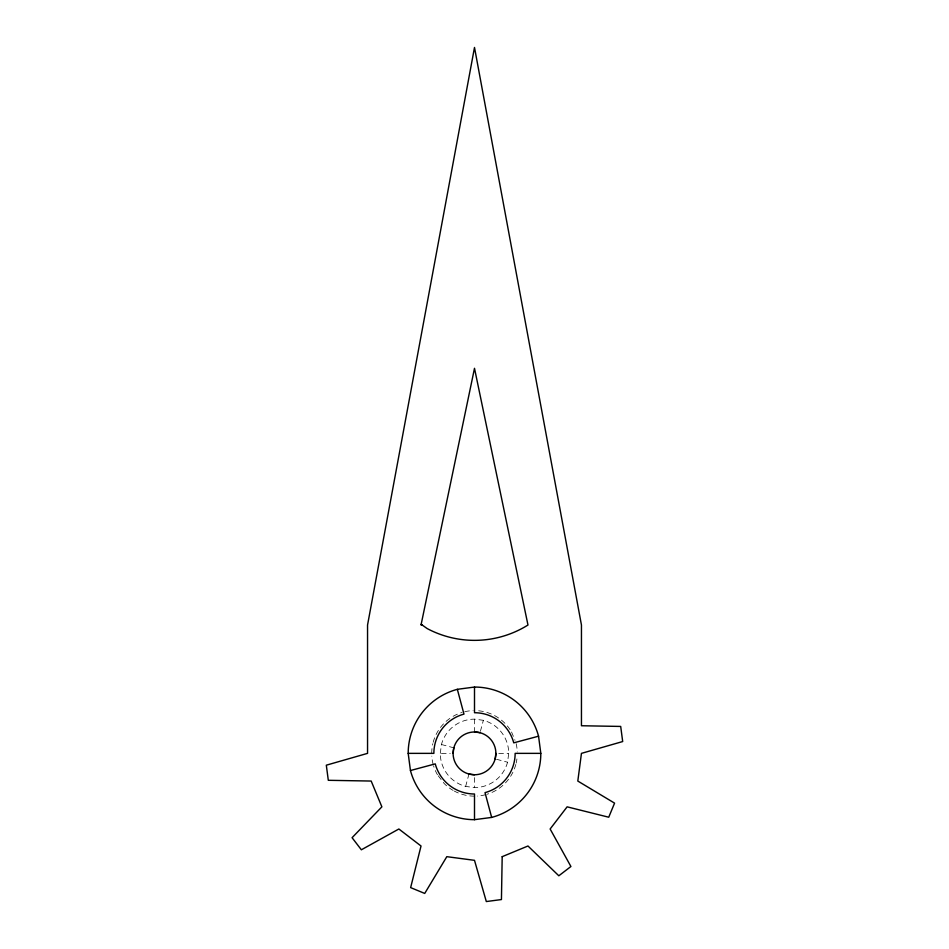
<?xml version="1.0" encoding="UTF-8"?>
<svg xmlns="http://www.w3.org/2000/svg" width="949" height="949" viewBox="0 0 949 949"><rect width="100%" height="100%" fill="white"/><g stroke="black" fill="none" stroke-linecap="round" stroke-linejoin="round"><path stroke-width="0.71" stroke-dasharray="4.75 3.56" d="M440.277 753.364L441.439 744.502A34.223 34.223 0 0 1 474.5 719.14L483.361 720.303A34.223 34.223 0 0 1 508.723 753.364L507.561 762.225A34.223 34.223 0 0 1 474.5 787.587L465.639 786.424A34.223 34.223 0 0 1 440.277 753.364L450.253 753.364M465.639 786.424L468.96 774.028M480.408 731.323L483.361 720.303M498.747 753.364L508.723 753.364M441.439 744.502L453.836 747.836M496.541 759.271L507.561 762.225M438.248 775.796L444.251 783.613A42.788 42.788 0 0 0 453.112 790.422M511.547 731.976L515.01 740.327M474.5 719.14L474.5 731.976M474.5 777.611L474.5 787.587M516.92 758.951A42.788 42.788 0 0 1 516.161 763.091M515.829 764.443A42.788 42.788 0 0 1 486.908 794.313M485.568 794.693A42.788 42.788 0 0 1 477.288 796.057M474.5 796.152A42.788 42.788 0 0 1 454.322 791.098M437.453 774.764A42.788 42.788 0 0 1 433.551 765.772M433.171 764.443A42.788 42.788 0 0 1 431.807 756.151M431.712 753.364A42.788 42.788 0 0 1 432.839 743.636M433.171 742.296A42.788 42.788 0 0 1 451.914 717.029M453.112 716.317A42.788 42.788 0 0 1 462.092 712.426M464.773 711.703A42.788 42.788 0 0 1 473.112 710.611M478.687 710.789A42.788 42.788 0 0 1 510.835 730.777M516.161 743.636A42.788 42.788 0 0 1 517.264 751.976"/><path stroke-width="1.42" d="M453.112 753.364L453.836 747.836M495.164 758.903L495.888 753.364A21.388 21.388 0 0 0 463.8 734.846A21.388 21.388 0 0 0 463.8 771.893A21.388 21.388 0 0 0 495.888 753.364M410.442 770.529L435.247 763.886A40.641 40.641 0 0 0 474.5 794.005L474.5 819.675L491.665 817.421A66.311 66.311 0 0 0 540.811 753.364L538.558 736.199A66.311 66.311 0 0 0 474.5 687.052L457.335 689.318A66.311 66.311 0 0 0 408.189 753.364L410.442 770.529A66.311 66.311 0 0 0 474.5 819.675M538.558 736.199L513.753 742.842A40.641 40.641 0 0 0 474.5 712.723L474.5 687.052M422.186 625.023L421.024 625.023L474.5 368.319L527.976 625.023A100.902 100.902 0 0 1 427.133 628.546L421.178 624.3M408.189 753.364L433.859 753.364A40.641 40.641 0 0 1 463.978 714.111L457.335 689.318M540.811 753.364L515.141 753.364A40.641 40.641 0 0 1 485.022 792.629L491.665 817.421M474.5 731.976L480.04 732.699M468.96 774.028L474.5 774.764M502.187 856.674L501.44 899.557L486.315 901.55L474.5 860.328L446.813 856.674L424.725 893.436L410.644 887.612L421.024 845.998L398.865 828.999L361.355 849.794L352.079 837.694L381.878 806.84L371.189 781.051L328.307 780.303L326.314 765.191L367.548 753.364L367.548 625.023L474.5 47.45L581.452 625.023L581.452 725.748L620.693 726.436L622.686 741.549L581.452 753.364L577.811 781.051L614.572 803.139L608.736 817.219L567.122 806.84L550.135 828.999L570.918 866.508L558.831 875.785L527.976 845.998L502.187 856.674"/></g></svg>
